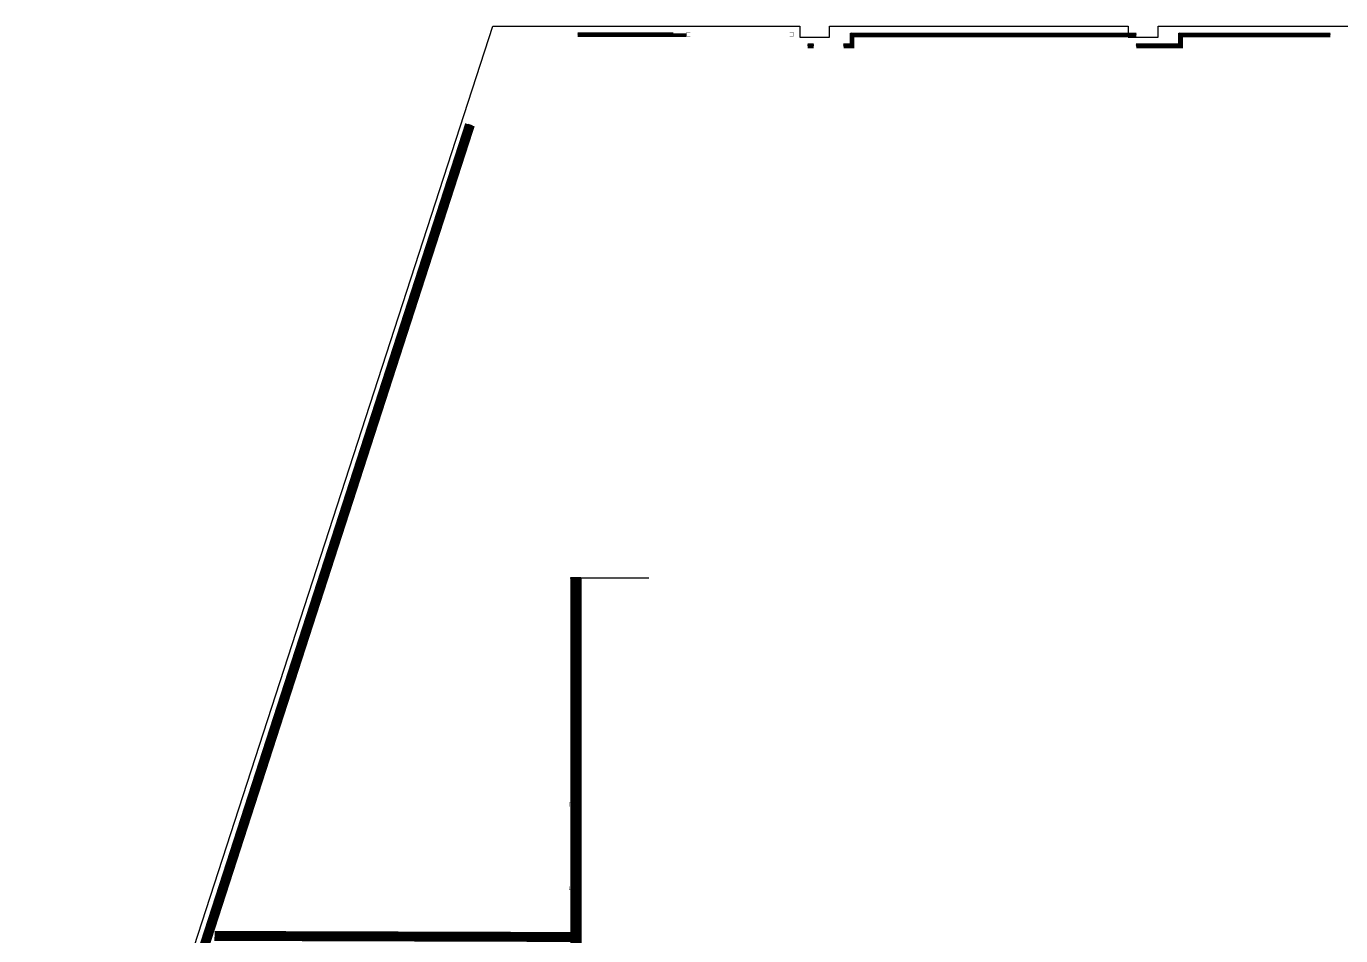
# Model space of a CAD drawing. Extents: x -1313754 to 847533, y 489853 to 941203.
# Drawn here: x -1254554 to -1188530, y 786831 to 832520 of the extents above; entities that cross this region are included whole.
import ezdxf

# ---------------------------------------------------------------- set-up
doc = ezdxf.new("R2010")
doc.units = 0
doc.header["$LTSCALE"] = 1000
doc.header["$MEASUREMENT"] = 0
doc.layers.get('Defpoints').update_dxf_attribs({"color": 210})
for name, color, linetype in [('99平面图例外参$0$A-HATCH-2', 251, 'Continuous'), ('A-HATCH-2', 251, 'Continuous'), ('A-HRAIL', 173, 'Continuous'), ('A-LIN-V', 9, 'Continuous'), ('A-SFCE', 30, 'Continuous'), ('A-彩色打印层', 12, 'Continuous'), ('AS-WALL', 40, 'Continuous'), ('DIM_SYMB', 3, 'Continuous'), ('PUB_HATCH', 8, 'Continuous')]:
    doc.layers.add(name, color=color, linetype=linetype)
pattern_1 = [(45, (60, 0), (-60.000061, 60.000061), []), (135, (60, 0), (-60.000061, -60.000061), [])]

# ---------------------------------------------------------------- blocks, each defined once
blk = doc.blocks.new('234234werwer')
at = {"layer": 'Defpoints'}
blk.add_lwpolyline([(502000, -62537), (525438, 9700), (525438, 9700), (540850, 9700), (540850, 9150), (542350, 9150), (542350, 9700), (557350, 9700), (557350, 9150), (558850, 9150), (558850, 9700), (573850, 9700)], dxfattribs=at)
blk = doc.blocks.new('3333')
at = {"layer": 'A-SFCE', "const_width": 20}
blk.add_lwpolyline([(-227064, 766320), (-227064, 766510), (-227244, 766510), (-227244, 766320)], dxfattribs=at)
blk = doc.blocks.new('99平面图例外参$0$$LinePat$圆环')
for points in [[(0, 150), (300, 150)], [(0, 0), (300, 0)], [(0, -150), (300, -150)]]:
    blk.add_lwpolyline(points)
at = {"color": 0}
blk.add_circle((150, 0), 150, dxfattribs=at)
blk = doc.blocks.new('99平面图例外参$0$$LinePat$填挖边坡')
at = {"color": 0}
for p, q in [((0, 0), (0, -1500)), ((300, 0), (300, -600))]:
    blk.add_line(p, q, dxfattribs=at)
at = {"layer": 'Defpoints', "color": 0}
blk.add_point((600, 0), dxfattribs=at)
blk = doc.blocks.new('34242343243')
at = {"layer": 'A-LIN-V'}
for p, q in [((-234063, 822305), (-232370, 827520)), ((-233872, 822243), (-232160, 827520)), ((-234063, 822305), (-233872, 822243)), ((-239156, 806607), (-234680, 820402)), ((-238966, 806545), (-234490, 820340)), ((-234680, 820402), (-234490, 820340)), ((-245527, 786970), (-239761, 804742)), ((-245317, 786970), (-239571, 804680))]:
    blk.add_line(p, q, dxfattribs=at)
at = {"layer": '99平面图例外参$0$A-HATCH-2', "color": 203, "yscale": 0.1333333333333333, "zscale": 0.1333333333333333}
for p, xscale, rotation in [((-232235, 827291), 0.1340092853501162, 252.0237134181385), ((-232210, 827367), 0.1340092853501162, 252.0237134181385), ((-232185, 827444), 0.1340092853501162, 252.0237134181385), ((-232160, 827520), 0.1340092853501162, 252.0237134181385), ((-232458, 826602), 0.1340092853501162, 252.0237134181385), ((-232433, 826679), 0.1340092853501162, 252.0237134181385), ((-232408, 826755), 0.1340092853501162, 252.0237134181385), ((-232384, 826832), 0.1340092853501162, 252.0237134181385), ((-232359, 826908), 0.1340092853501162, 252.0237134181385), ((-232334, 826985), 0.1340092853501162, 252.0237134181385), ((-232309, 827061), 0.1340092853501162, 252.0237134181385), ((-232284, 827138), 0.1340092853501162, 252.0237134181385), ((-232259, 827214), 0.1340092853501162, 252.0237134181385), ((-232681, 825914), 0.1340092853501162, 252.0237134181385), ((-232656, 825990), 0.1340092853501162, 252.0237134181385), ((-232632, 826067), 0.1340092853501162, 252.0237134181385), ((-232607, 826143), 0.1340092853501162, 252.0237134181385), ((-232582, 826220), 0.1340092853501162, 252.0237134181385), ((-232557, 826296), 0.1340092853501162, 252.0237134181385), ((-232532, 826373), 0.1340092853501162, 252.0237134181385), ((-232508, 826449), 0.1340092853501162, 252.0237134181385), ((-232483, 826526), 0.1340092853501162, 252.0237134181385), ((-232880, 825302), 0.1340092853501162, 252.0237134181385), ((-232855, 825379), 0.1340092853501162, 252.0237134181385), ((-232830, 825455), 0.1340092853501162, 252.0237134181385), ((-232805, 825532), 0.1340092853501162, 252.0237134181385), ((-232781, 825608), 0.1340092853501162, 252.0237134181385), ((-232756, 825684), 0.1340092853501162, 252.0237134181385), ((-232731, 825761), 0.1340092853501162, 252.0237134181385), ((-232706, 825837), 0.1340092853501162, 252.0237134181385), ((-233103, 824614), 0.1340092853501162, 252.0237134181385), ((-233078, 824690), 0.1340092853501162, 252.0237134181385), ((-233054, 824767), 0.1340092853501162, 252.0237134181385), ((-233029, 824843), 0.1340092853501162, 252.0237134181385), ((-233004, 824920), 0.1340092853501162, 252.0237134181385), ((-232979, 824996), 0.1340092853501162, 252.0237134181385), ((-232954, 825073), 0.1340092853501162, 252.0237134181385), ((-232929, 825149), 0.1340092853501162, 252.0237134181385), ((-232905, 825226), 0.1340092853501162, 252.0237134181385), ((-233326, 823925), 0.1340092853501162, 252.0237134181385), ((-233302, 824002), 0.1340092853501162, 252.0237134181385), ((-233277, 824078), 0.1340092853501162, 252.0237134181385), ((-233252, 824155), 0.1340092853501162, 252.0237134181385), ((-233227, 824231), 0.1340092853501162, 252.0237134181385), ((-233202, 824308), 0.1340092853501162, 252.0237134181385), ((-233178, 824384), 0.1340092853501162, 252.0237134181385), ((-233153, 824461), 0.1340092853501162, 252.0237134181385), ((-233128, 824537), 0.1340092853501162, 252.0237134181385), ((-233525, 823314), 0.1340092853501162, 252.0237134181385), ((-233500, 823390), 0.1340092853501162, 252.0237134181385), ((-233475, 823467), 0.1340092853501162, 252.0237134181385), ((-233451, 823543), 0.1340092853501162, 252.0237134181385), ((-233426, 823619), 0.1340092853501162, 252.0237134181385), ((-233401, 823696), 0.1340092853501162, 252.0237134181385), ((-233376, 823772), 0.1340092853501162, 252.0237134181385), ((-233351, 823849), 0.1340092853501162, 252.0237134181385), ((-233748, 822625), 0.1340092853501162, 252.0237134181385), ((-233724, 822702), 0.1340092853501162, 252.0237134181385), ((-233699, 822778), 0.1340092853501162, 252.0237134181385), ((-233674, 822855), 0.1340092853501162, 252.0237134181385), ((-233649, 822931), 0.1340092853501162, 252.0237134181385), ((-233624, 823008), 0.1340092853501162, 252.0237134181385), ((-233599, 823084), 0.1340092853501162, 252.0237134181385), ((-233575, 823161), 0.1340092853501162, 252.0237134181385), ((-233550, 823237), 0.1340092853501162, 252.0237134181385), ((-233848, 822319), 0.1340092853501162, 252.0237134181385), ((-233823, 822396), 0.1340092853501162, 252.0237134181385), ((-233798, 822472), 0.1340092853501162, 252.0237134181385), ((-233773, 822549), 0.1340092853501162, 252.0237134181385), ((-234589, 820036), 0.133545278136847, 252.0237134181383), ((-234564, 820112), 0.133545278136847, 252.0237134181383), ((-234539, 820188), 0.133545278136847, 252.0237134181383), ((-234514, 820264), 0.133545278136847, 252.0237134181383), ((-234490, 820340), 0.133545278136847, 252.0237134181383), ((-234811, 819350), 0.133545278136847, 252.0237134181383), ((-234786, 819426), 0.133545278136847, 252.0237134181383), ((-234762, 819502), 0.133545278136847, 252.0237134181383), ((-234737, 819578), 0.133545278136847, 252.0237134181383), ((-234712, 819655), 0.133545278136847, 252.0237134181383), ((-234687, 819731), 0.133545278136847, 252.0237134181383), ((-234663, 819807), 0.133545278136847, 252.0237134181383), ((-234638, 819883), 0.133545278136847, 252.0237134181383), ((-234613, 819959), 0.133545278136847, 252.0237134181383), ((-235034, 818664), 0.133545278136847, 252.0237134181383), ((-235009, 818740), 0.133545278136847, 252.0237134181383), ((-234984, 818816), 0.133545278136847, 252.0237134181383), ((-234960, 818892), 0.133545278136847, 252.0237134181383), ((-234935, 818969), 0.133545278136847, 252.0237134181383), ((-234910, 819045), 0.133545278136847, 252.0237134181383), ((-234885, 819121), 0.133545278136847, 252.0237134181383), ((-234861, 819197), 0.133545278136847, 252.0237134181383), ((-234836, 819273), 0.133545278136847, 252.0237134181383), ((-235232, 818054), 0.133545278136847, 252.0237134181383), ((-235207, 818130), 0.133545278136847, 252.0237134181383), ((-235182, 818206), 0.133545278136847, 252.0237134181383), ((-235157, 818283), 0.133545278136847, 252.0237134181383), ((-235133, 818359), 0.133545278136847, 252.0237134181383), ((-235108, 818435), 0.133545278136847, 252.0237134181383), ((-235083, 818511), 0.133545278136847, 252.0237134181383), ((-235058, 818588), 0.133545278136847, 252.0237134181383), ((-235454, 817368), 0.133545278136847, 252.0237134181383), ((-235429, 817444), 0.133545278136847, 252.0237134181383), ((-235405, 817520), 0.133545278136847, 252.0237134181383), ((-235380, 817597), 0.133545278136847, 252.0237134181383), ((-235355, 817673), 0.133545278136847, 252.0237134181383), ((-235330, 817749), 0.133545278136847, 252.0237134181383), ((-235306, 817825), 0.133545278136847, 252.0237134181383), ((-235281, 817902), 0.133545278136847, 252.0237134181383), ((-235256, 817978), 0.133545278136847, 252.0237134181383), ((-235677, 816682), 0.133545278136847, 252.0237134181383), ((-235652, 816758), 0.133545278136847, 252.0237134181383), ((-235627, 816835), 0.133545278136847, 252.0237134181383), ((-235602, 816911), 0.133545278136847, 252.0237134181383), ((-235578, 816987), 0.133545278136847, 252.0237134181383), ((-235553, 817063), 0.133545278136847, 252.0237134181383), ((-235528, 817139), 0.133545278136847, 252.0237134181383), ((-235504, 817216), 0.133545278136847, 252.0237134181383), ((-235479, 817292), 0.133545278136847, 252.0237134181383), ((-235874, 816072), 0.133545278136847, 252.0237134181383), ((-235850, 816149), 0.133545278136847, 252.0237134181383), ((-235825, 816225), 0.133545278136847, 252.0237134181383), ((-235800, 816301), 0.133545278136847, 252.0237134181383), ((-235776, 816377), 0.133545278136847, 252.0237134181383), ((-235751, 816453), 0.133545278136847, 252.0237134181383), ((-235726, 816530), 0.133545278136847, 252.0237134181383), ((-235701, 816606), 0.133545278136847, 252.0237134181383), ((-236097, 815386), 0.133545278136847, 252.0237134181383), ((-236072, 815463), 0.133545278136847, 252.0237134181383), ((-236048, 815539), 0.133545278136847, 252.0237134181383), ((-236023, 815615), 0.133545278136847, 252.0237134181383), ((-235998, 815691), 0.133545278136847, 252.0237134181383), ((-235973, 815768), 0.133545278136847, 252.0237134181383), ((-235949, 815844), 0.133545278136847, 252.0237134181383), ((-235924, 815920), 0.133545278136847, 252.0237134181383), ((-235899, 815996), 0.133545278136847, 252.0237134181383), ((-236320, 814701), 0.133545278136847, 252.0237134181383), ((-236295, 814777), 0.133545278136847, 252.0237134181383), ((-236270, 814853), 0.133545278136847, 252.0237134181383), ((-236245, 814929), 0.133545278136847, 252.0237134181383), ((-236221, 815005), 0.133545278136847, 252.0237134181383), ((-236196, 815082), 0.133545278136847, 252.0237134181383), ((-236171, 815158), 0.133545278136847, 252.0237134181383), ((-236147, 815234), 0.133545278136847, 252.0237134181383), ((-236122, 815310), 0.133545278136847, 252.0237134181383), ((-236517, 814091), 0.133545278136847, 252.0237134181383), ((-236493, 814167), 0.133545278136847, 252.0237134181383), ((-236468, 814243), 0.133545278136847, 252.0237134181383), ((-236443, 814319), 0.133545278136847, 252.0237134181383), ((-236419, 814396), 0.133545278136847, 252.0237134181383), ((-236394, 814472), 0.133545278136847, 252.0237134181383), ((-236369, 814548), 0.133545278136847, 252.0237134181383), ((-236344, 814624), 0.133545278136847, 252.0237134181383), ((-236740, 813405), 0.133545278136847, 252.0237134181383), ((-236715, 813481), 0.133545278136847, 252.0237134181383), ((-236691, 813557), 0.133545278136847, 252.0237134181383), ((-236666, 813633), 0.133545278136847, 252.0237134181383), ((-236641, 813710), 0.133545278136847, 252.0237134181383), ((-236616, 813786), 0.133545278136847, 252.0237134181383), ((-236592, 813862), 0.133545278136847, 252.0237134181383), ((-236567, 813938), 0.133545278136847, 252.0237134181383), ((-236542, 814015), 0.133545278136847, 252.0237134181383), ((-236963, 812719), 0.133545278136847, 252.0237134181383), ((-236938, 812795), 0.133545278136847, 252.0237134181383), ((-236913, 812871), 0.133545278136847, 252.0237134181383), ((-236888, 812948), 0.133545278136847, 252.0237134181383), ((-236864, 813024), 0.133545278136847, 252.0237134181383), ((-236839, 813100), 0.133545278136847, 252.0237134181383), ((-236814, 813176), 0.133545278136847, 252.0237134181383), ((-236789, 813252), 0.133545278136847, 252.0237134181383), ((-236765, 813329), 0.133545278136847, 252.0237134181383), ((-237160, 812109), 0.133545278136847, 252.0237134181383), ((-237136, 812185), 0.133545278136847, 252.0237134181383), ((-237111, 812262), 0.133545278136847, 252.0237134181383), ((-237086, 812338), 0.133545278136847, 252.0237134181383), ((-237061, 812414), 0.133545278136847, 252.0237134181383), ((-237037, 812490), 0.133545278136847, 252.0237134181383), ((-237012, 812566), 0.133545278136847, 252.0237134181383), ((-236987, 812643), 0.133545278136847, 252.0237134181383), ((-237383, 811423), 0.133545278136847, 252.0237134181383), ((-237358, 811499), 0.133545278136847, 252.0237134181383), ((-237334, 811576), 0.133545278136847, 252.0237134181383), ((-237309, 811652), 0.133545278136847, 252.0237134181383), ((-237284, 811728), 0.133545278136847, 252.0237134181383), ((-237259, 811804), 0.133545278136847, 252.0237134181383), ((-237235, 811881), 0.133545278136847, 252.0237134181383), ((-237210, 811957), 0.133545278136847, 252.0237134181383), ((-237185, 812033), 0.133545278136847, 252.0237134181383), ((-237606, 810737), 0.133545278136847, 252.0237134181383), ((-237581, 810814), 0.133545278136847, 252.0237134181383), ((-237556, 810890), 0.133545278136847, 252.0237134181383), ((-237531, 810966), 0.133545278136847, 252.0237134181383), ((-237507, 811042), 0.133545278136847, 252.0237134181383), ((-237482, 811118), 0.133545278136847, 252.0237134181383), ((-237457, 811195), 0.133545278136847, 252.0237134181383), ((-237432, 811271), 0.133545278136847, 252.0237134181383), ((-237408, 811347), 0.133545278136847, 252.0237134181383), ((-237803, 810128), 0.133545278136847, 252.0237134181383), ((-237779, 810204), 0.133545278136847, 252.0237134181383), ((-237754, 810280), 0.133545278136847, 252.0237134181383), ((-237729, 810356), 0.133545278136847, 252.0237134181383), ((-237704, 810432), 0.133545278136847, 252.0237134181383), ((-237680, 810509), 0.133545278136847, 252.0237134181383), ((-237655, 810585), 0.133545278136847, 252.0237134181383), ((-237630, 810661), 0.133545278136847, 252.0237134181383), ((-238026, 809442), 0.133545278136847, 252.0237134181383), ((-238001, 809518), 0.133545278136847, 252.0237134181383), ((-237976, 809594), 0.133545278136847, 252.0237134181383), ((-237952, 809670), 0.133545278136847, 252.0237134181383), ((-237927, 809746), 0.133545278136847, 252.0237134181383), ((-237902, 809823), 0.133545278136847, 252.0237134181383), ((-237878, 809899), 0.133545278136847, 252.0237134181383), ((-237853, 809975), 0.133545278136847, 252.0237134181383), ((-237828, 810051), 0.133545278136847, 252.0237134181383), ((-238248, 808756), 0.133545278136847, 252.0237134181383), ((-238224, 808832), 0.133545278136847, 252.0237134181383), ((-238199, 808908), 0.133545278136847, 252.0237134181383), ((-238174, 808984), 0.133545278136847, 252.0237134181383), ((-238150, 809061), 0.133545278136847, 252.0237134181383), ((-238125, 809137), 0.133545278136847, 252.0237134181383), ((-238100, 809213), 0.133545278136847, 252.0237134181383), ((-238075, 809289), 0.133545278136847, 252.0237134181383), ((-238051, 809365), 0.133545278136847, 252.0237134181383), ((-238446, 808146), 0.133545278136847, 252.0237134181383), ((-238422, 808222), 0.133545278136847, 252.0237134181383), ((-238397, 808298), 0.133545278136847, 252.0237134181383), ((-238372, 808375), 0.133545278136847, 252.0237134181383), ((-238347, 808451), 0.133545278136847, 252.0237134181383), ((-238323, 808527), 0.133545278136847, 252.0237134181383), ((-238298, 808603), 0.133545278136847, 252.0237134181383), ((-238273, 808679), 0.133545278136847, 252.0237134181383), ((-238669, 807460), 0.133545278136847, 252.0237134181383), ((-238644, 807536), 0.133545278136847, 252.0237134181383), ((-238619, 807612), 0.133545278136847, 252.0237134181383), ((-238595, 807689), 0.133545278136847, 252.0237134181383), ((-238570, 807765), 0.133545278136847, 252.0237134181383), ((-238545, 807841), 0.133545278136847, 252.0237134181383), ((-238521, 807917), 0.133545278136847, 252.0237134181383), ((-238496, 807994), 0.133545278136847, 252.0237134181383), ((-238471, 808070), 0.133545278136847, 252.0237134181383), ((-238891, 806774), 0.133545278136847, 252.0237134181383), ((-238867, 806850), 0.133545278136847, 252.0237134181383), ((-238842, 806927), 0.133545278136847, 252.0237134181383), ((-238817, 807003), 0.133545278136847, 252.0237134181383), ((-238793, 807079), 0.133545278136847, 252.0237134181383), ((-238768, 807155), 0.133545278136847, 252.0237134181383), ((-238743, 807231), 0.133545278136847, 252.0237134181383), ((-238718, 807308), 0.133545278136847, 252.0237134181383), ((-238694, 807384), 0.133545278136847, 252.0237134181383), ((-238941, 806622), 0.133545278136847, 252.0237134181383), ((-238916, 806698), 0.133545278136847, 252.0237134181383), ((-239744, 804146), 0.1337555067000686, 252.0237134181383), ((-239720, 804222), 0.1337555067000686, 252.0237134181383), ((-239695, 804298), 0.1337555067000686, 252.0237134181383), ((-239670, 804375), 0.1337555067000686, 252.0237134181383), ((-239645, 804451), 0.1337555067000686, 252.0237134181383), ((-239620, 804527), 0.1337555067000686, 252.0237134181383), ((-239596, 804604), 0.1337555067000686, 252.0237134181383), ((-239571, 804680), 0.1337555067000686, 252.0237134181383), ((-239967, 803459), 0.1337555067000686, 252.0237134181383), ((-239942, 803535), 0.1337555067000686, 252.0237134181383), ((-239918, 803611), 0.1337555067000686, 252.0237134181383), ((-239893, 803688), 0.1337555067000686, 252.0237134181383), ((-239868, 803764), 0.1337555067000686, 252.0237134181383), ((-239843, 803840), 0.1337555067000686, 252.0237134181383), ((-239819, 803917), 0.1337555067000686, 252.0237134181383), ((-239794, 803993), 0.1337555067000686, 252.0237134181383), ((-239769, 804069), 0.1337555067000686, 252.0237134181383), ((-240165, 802848), 0.1337555067000686, 252.0237134181383), ((-240141, 802924), 0.1337555067000686, 252.0237134181383), ((-240116, 803000), 0.1337555067000686, 252.0237134181383), ((-240091, 803077), 0.1337555067000686, 252.0237134181383), ((-240066, 803153), 0.1337555067000686, 252.0237134181383), ((-240042, 803230), 0.1337555067000686, 252.0237134181383), ((-240017, 803306), 0.1337555067000686, 252.0237134181383), ((-239992, 803382), 0.1337555067000686, 252.0237134181383), ((-240388, 802161), 0.1337555067000686, 252.0237134181383), ((-240364, 802237), 0.1337555067000686, 252.0237134181383), ((-240339, 802313), 0.1337555067000686, 252.0237134181383), ((-240314, 802390), 0.1337555067000686, 252.0237134181383), ((-240289, 802466), 0.1337555067000686, 252.0237134181383), ((-240264, 802542), 0.1337555067000686, 252.0237134181383), ((-240240, 802619), 0.1337555067000686, 252.0237134181383), ((-240215, 802695), 0.1337555067000686, 252.0237134181383), ((-240190, 802771), 0.1337555067000686, 252.0237134181383), ((-240586, 801550), 0.1337555067000686, 252.0237134181383), ((-240562, 801626), 0.1337555067000686, 252.0237134181383), ((-240537, 801703), 0.1337555067000686, 252.0237134181383), ((-240512, 801779), 0.1337555067000686, 252.0237134181383), ((-240487, 801855), 0.1337555067000686, 252.0237134181383), ((-240463, 801932), 0.1337555067000686, 252.0237134181383), ((-240438, 802008), 0.1337555067000686, 252.0237134181383), ((-240413, 802084), 0.1337555067000686, 252.0237134181383), ((-240809, 800863), 0.1337555067000686, 252.0237134181383), ((-240785, 800939), 0.1337555067000686, 252.0237134181383), ((-240760, 801016), 0.1337555067000686, 252.0237134181383), ((-240735, 801092), 0.1337555067000686, 252.0237134181383), ((-240710, 801168), 0.1337555067000686, 252.0237134181383), ((-240685, 801245), 0.1337555067000686, 252.0237134181383), ((-240661, 801321), 0.1337555067000686, 252.0237134181383), ((-240636, 801397), 0.1337555067000686, 252.0237134181383), ((-240611, 801474), 0.1337555067000686, 252.0237134181383), ((-241032, 800176), 0.1337555067000686, 252.0237134181383), ((-241007, 800252), 0.1337555067000686, 252.0237134181383), ((-240983, 800329), 0.1337555067000686, 252.0237134181383), ((-240958, 800405), 0.1337555067000686, 252.0237134181383), ((-240933, 800481), 0.1337555067000686, 252.0237134181383), ((-240908, 800558), 0.1337555067000686, 252.0237134181383), ((-240884, 800634), 0.1337555067000686, 252.0237134181383), ((-240859, 800710), 0.1337555067000686, 252.0237134181383), ((-240834, 800787), 0.1337555067000686, 252.0237134181383), ((-241230, 799565), 0.1337555067000686, 252.0237134181383), ((-241206, 799642), 0.1337555067000686, 252.0237134181383), ((-241181, 799718), 0.1337555067000686, 252.0237134181383), ((-241156, 799794), 0.1337555067000686, 252.0237134181383), ((-241131, 799871), 0.1337555067000686, 252.0237134181383), ((-241107, 799947), 0.1337555067000686, 252.0237134181383), ((-241082, 800023), 0.1337555067000686, 252.0237134181383), ((-241057, 800100), 0.1337555067000686, 252.0237134181383), ((-241453, 798878), 0.1337555067000686, 252.0237134181383), ((-241429, 798955), 0.1337555067000686, 252.0237134181383), ((-241404, 799031), 0.1337555067000686, 252.0237134181383), ((-241379, 799107), 0.1337555067000686, 252.0237134181383), ((-241354, 799184), 0.1337555067000686, 252.0237134181383), ((-241329, 799260), 0.1337555067000686, 252.0237134181383), ((-241305, 799336), 0.1337555067000686, 252.0237134181383), ((-241280, 799413), 0.1337555067000686, 252.0237134181383), ((-241255, 799489), 0.1337555067000686, 252.0237134181383), ((-241676, 798191), 0.1337555067000686, 252.0237134181383), ((-241651, 798268), 0.1337555067000686, 252.0237134181383), ((-241627, 798344), 0.1337555067000686, 252.0237134181383), ((-241602, 798420), 0.1337555067000686, 252.0237134181383), ((-241577, 798497), 0.1337555067000686, 252.0237134181383), ((-241552, 798573), 0.1337555067000686, 252.0237134181383), ((-241528, 798649), 0.1337555067000686, 252.0237134181383), ((-241503, 798726), 0.1337555067000686, 252.0237134181383), ((-241478, 798802), 0.1337555067000686, 252.0237134181383), ((-241874, 797581), 0.1337555067000686, 252.0237134181383), ((-241850, 797657), 0.1337555067000686, 252.0237134181383), ((-241825, 797733), 0.1337555067000686, 252.0237134181383), ((-241800, 797810), 0.1337555067000686, 252.0237134181383), ((-241775, 797886), 0.1337555067000686, 252.0237134181383), ((-241751, 797962), 0.1337555067000686, 252.0237134181383), ((-241726, 798039), 0.1337555067000686, 252.0237134181383), ((-241701, 798115), 0.1337555067000686, 252.0237134181383), ((-242097, 796894), 0.1337555067000686, 252.0237134181383), ((-242073, 796970), 0.1337555067000686, 252.0237134181383), ((-242048, 797046), 0.1337555067000686, 252.0237134181383), ((-242023, 797123), 0.1337555067000686, 252.0237134181383), ((-241998, 797199), 0.1337555067000686, 252.0237134181383), ((-241973, 797275), 0.1337555067000686, 252.0237134181383), ((-241949, 797352), 0.1337555067000686, 252.0237134181383), ((-241924, 797428), 0.1337555067000686, 252.0237134181383), ((-241899, 797504), 0.1337555067000686, 252.0237134181383), ((-242320, 796207), 0.1337555067000686, 252.0237134181383), ((-242295, 796283), 0.1337555067000686, 252.0237134181383), ((-242271, 796359), 0.1337555067000686, 252.0237134181383), ((-242246, 796436), 0.1337555067000686, 252.0237134181383), ((-242221, 796512), 0.1337555067000686, 252.0237134181383), ((-242196, 796588), 0.1337555067000686, 252.0237134181383), ((-242172, 796665), 0.1337555067000686, 252.0237134181383), ((-242147, 796741), 0.1337555067000686, 252.0237134181383), ((-242122, 796817), 0.1337555067000686, 252.0237134181383), ((-242518, 795596), 0.1337555067000686, 252.0237134181383), ((-242494, 795672), 0.1337555067000686, 252.0237134181383), ((-242469, 795749), 0.1337555067000686, 252.0237134181383), ((-242444, 795825), 0.1337555067000686, 252.0237134181383), ((-242419, 795901), 0.1337555067000686, 252.0237134181383), ((-242394, 795978), 0.1337555067000686, 252.0237134181383), ((-242370, 796054), 0.1337555067000686, 252.0237134181383), ((-242345, 796130), 0.1337555067000686, 252.0237134181383), ((-242741, 794909), 0.1337555067000686, 252.0237134181383), ((-242716, 794985), 0.1337555067000686, 252.0237134181383), ((-242692, 795062), 0.1337555067000686, 252.0237134181383), ((-242667, 795138), 0.1337555067000686, 252.0237134181383), ((-242642, 795214), 0.1337555067000686, 252.0237134181383), ((-242617, 795291), 0.1337555067000686, 252.0237134181383), ((-242593, 795367), 0.1337555067000686, 252.0237134181383), ((-242568, 795443), 0.1337555067000686, 252.0237134181383), ((-242543, 795520), 0.1337555067000686, 252.0237134181383), ((-242964, 794222), 0.1337555067000686, 252.0237134181383), ((-242939, 794298), 0.1337555067000686, 252.0237134181383), ((-242915, 794375), 0.1337555067000686, 252.0237134181383), ((-242890, 794451), 0.1337555067000686, 252.0237134181383), ((-242865, 794527), 0.1337555067000686, 252.0237134181383), ((-242840, 794604), 0.1337555067000686, 252.0237134181383), ((-242816, 794680), 0.1337555067000686, 252.0237134181383), ((-242791, 794756), 0.1337555067000686, 252.0237134181383), ((-242766, 794833), 0.1337555067000686, 252.0237134181383), ((-243162, 793611), 0.1337555067000686, 252.0237134181383), ((-243138, 793688), 0.1337555067000686, 252.0237134181383), ((-243113, 793764), 0.1337555067000686, 252.0237134181383), ((-243088, 793840), 0.1337555067000686, 252.0237134181383), ((-243063, 793917), 0.1337555067000686, 252.0237134181383), ((-243038, 793993), 0.1337555067000686, 252.0237134181383), ((-243014, 794069), 0.1337555067000686, 252.0237134181383), ((-242989, 794146), 0.1337555067000686, 252.0237134181383), ((-243385, 792924), 0.1337555067000686, 252.0237134181383), ((-243360, 793001), 0.1337555067000686, 252.0237134181383), ((-243336, 793077), 0.1337555067000686, 252.0237134181383), ((-243311, 793153), 0.1337555067000686, 252.0237134181383), ((-243286, 793230), 0.1337555067000686, 252.0237134181383), ((-243261, 793306), 0.1337555067000686, 252.0237134181383), ((-243237, 793382), 0.1337555067000686, 252.0237134181383), ((-243212, 793459), 0.1337555067000686, 252.0237134181383), ((-243187, 793535), 0.1337555067000686, 252.0237134181383), ((-243608, 792237), 0.1337555067000686, 252.0237134181383), ((-243583, 792313), 0.1337555067000686, 252.0237134181383), ((-243559, 792390), 0.1337555067000686, 252.0237134181383), ((-243534, 792466), 0.1337555067000686, 252.0237134181383), ((-243509, 792543), 0.1337555067000686, 252.0237134181383), ((-243484, 792619), 0.1337555067000686, 252.0237134181383), ((-243460, 792695), 0.1337555067000686, 252.0237134181383), ((-243435, 792772), 0.1337555067000686, 252.0237134181383), ((-243410, 792848), 0.1337555067000686, 252.0237134181383), ((-243806, 791626), 0.1337555067000686, 252.0237134181383), ((-243782, 791703), 0.1337555067000686, 252.0237134181383), ((-243757, 791779), 0.1337555067000686, 252.0237134181383), ((-243732, 791855), 0.1337555067000686, 252.0237134181383), ((-243707, 791932), 0.1337555067000686, 252.0237134181383), ((-243682, 792008), 0.1337555067000686, 252.0237134181383), ((-243658, 792084), 0.1337555067000686, 252.0237134181383), ((-243633, 792161), 0.1337555067000686, 252.0237134181383), ((-244029, 790939), 0.1337555067000686, 252.0237134181383), ((-244004, 791016), 0.1337555067000686, 252.0237134181383), ((-243980, 791092), 0.1337555067000686, 252.0237134181383), ((-243955, 791168), 0.1337555067000686, 252.0237134181383), ((-243930, 791245), 0.1337555067000686, 252.0237134181383), ((-243905, 791321), 0.1337555067000686, 252.0237134181383), ((-243881, 791397), 0.1337555067000686, 252.0237134181383), ((-243856, 791474), 0.1337555067000686, 252.0237134181383), ((-243831, 791550), 0.1337555067000686, 252.0237134181383), ((-244227, 790329), 0.1337555067000686, 252.0237134181383), ((-244203, 790405), 0.1337555067000686, 252.0237134181383), ((-244178, 790481), 0.1337555067000686, 252.0237134181383), ((-244153, 790558), 0.1337555067000686, 252.0237134181383), ((-244128, 790634), 0.1337555067000686, 252.0237134181383), ((-244103, 790710), 0.1337555067000686, 252.0237134181383), ((-244079, 790787), 0.1337555067000686, 252.0237134181383), ((-244054, 790863), 0.1337555067000686, 252.0237134181383), ((-244450, 789642), 0.1337555067000686, 252.0237134181383), ((-244425, 789718), 0.1337555067000686, 252.0237134181383), ((-244401, 789794), 0.1337555067000686, 252.0237134181383), ((-244376, 789871), 0.1337555067000686, 252.0237134181383), ((-244351, 789947), 0.1337555067000686, 252.0237134181383), ((-244326, 790023), 0.1337555067000686, 252.0237134181383), ((-244302, 790100), 0.1337555067000686, 252.0237134181383), ((-244277, 790176), 0.1337555067000686, 252.0237134181383), ((-244252, 790252), 0.1337555067000686, 252.0237134181383), ((-244673, 788955), 0.1337555067000686, 252.0237134181383), ((-244648, 789031), 0.1337555067000686, 252.0237134181383), ((-244624, 789107), 0.1337555067000686, 252.0237134181383), ((-244599, 789184), 0.1337555067000686, 252.0237134181383), ((-244574, 789260), 0.1337555067000686, 252.0237134181383), ((-244549, 789336), 0.1337555067000686, 252.0237134181383), ((-244525, 789413), 0.1337555067000686, 252.0237134181383), ((-244500, 789489), 0.1337555067000686, 252.0237134181383), ((-244475, 789565), 0.1337555067000686, 252.0237134181383), ((-244871, 788344), 0.1337555067000686, 252.0237134181383), ((-244847, 788420), 0.1337555067000686, 252.0237134181383), ((-244822, 788497), 0.1337555067000686, 252.0237134181383), ((-244797, 788573), 0.1337555067000686, 252.0237134181383), ((-244772, 788649), 0.1337555067000686, 252.0237134181383), ((-244747, 788726), 0.1337555067000686, 252.0237134181383), ((-244723, 788802), 0.1337555067000686, 252.0237134181383), ((-244698, 788878), 0.1337555067000686, 252.0237134181383), ((-245094, 787657), 0.1337555067000686, 252.0237134181383), ((-245069, 787733), 0.1337555067000686, 252.0237134181383), ((-245045, 787810), 0.1337555067000686, 252.0237134181383), ((-245020, 787886), 0.1337555067000686, 252.0237134181383), ((-244995, 787962), 0.1337555067000686, 252.0237134181383), ((-244970, 788039), 0.1337555067000686, 252.0237134181383), ((-244946, 788115), 0.1337555067000686, 252.0237134181383), ((-244921, 788191), 0.1337555067000686, 252.0237134181383), ((-244896, 788268), 0.1337555067000686, 252.0237134181383), ((-245292, 787046), 0.1337555067000686, 252.0237134181383), ((-245268, 787123), 0.1337555067000686, 252.0237134181383), ((-245243, 787199), 0.1337555067000686, 252.0237134181383), ((-245218, 787275), 0.1337555067000686, 252.0237134181383), ((-245193, 787352), 0.1337555067000686, 252.0237134181383), ((-245169, 787428), 0.1337555067000686, 252.0237134181383), ((-245144, 787504), 0.1337555067000686, 252.0237134181383), ((-245119, 787581), 0.1337555067000686, 252.0237134181383)]:
    blk.add_blockref('99平面图例外参$0$$LinePat$填挖边坡', p, dxfattribs=dict(at, xscale=xscale, rotation=rotation))
at = {"layer": 'A-HRAIL', "yscale": 0.3333333333333333, "zscale": 0.3333333333333333}
for p, xscale, rotation in [((-226754, 832124), -0.3333333334560343, 5.280501065367523e-11), ((-226654, 832124), -0.3333333334560343, 5.280501065367523e-11), ((-226554, 832124), -0.3333333334560343, 5.280501065367523e-11), ((-226454, 832124), -0.3333333334560343, 5.280501065367523e-11), ((-226354, 832124), -0.3333333334560343, 5.280501065367523e-11), ((-226254, 832124), -0.3333333334560343, 5.280501065367523e-11), ((-226154, 832124), -0.3333333334560343, 5.280501065367523e-11), ((-226054, 832124), -0.3333333334560343, 5.280501065367523e-11), ((-225954, 832124), -0.3333333334560343, 5.280501065367523e-11), ((-225854, 832124), -0.3333333334560343, 5.280501065367523e-11), ((-225754, 832124), -0.3333333334560343, 5.280501065367523e-11), ((-225654, 832124), -0.3333333334560343, 5.280501065367523e-11), ((-225554, 832124), -0.3333333334560343, 5.280501065367523e-11), ((-225454, 832124), -0.3333333334560343, 5.280501065367523e-11), ((-225354, 832124), -0.3333333334560343, 5.280501065367523e-11), ((-225254, 832124), -0.3333333334560343, 5.280501065367523e-11), ((-225154, 832124), -0.3333333334560343, 5.280501065367523e-11), ((-225054, 832124), -0.3333333334560343, 5.280501065367523e-11), ((-224954, 832124), -0.3333333334560343, 5.280501065367523e-11), ((-224854, 832124), -0.3333333334560343, 5.280501065367523e-11), ((-224754, 832124), -0.3333333334560343, 5.280501065367523e-11), ((-224654, 832124), -0.3333333334560343, 5.280501065367523e-11), ((-224554, 832124), -0.3333333334560343, 5.280501065367523e-11), ((-224454, 832124), -0.3333333334560343, 5.280501065367523e-11), ((-224354, 832124), -0.3333333334560343, 5.280501065367523e-11), ((-224254, 832124), -0.3333333334560343, 5.280501065367523e-11), ((-224154, 832124), -0.3333333334560343, 5.280501065367523e-11), ((-224054, 832124), -0.3333333334560343, 5.280501065367523e-11), ((-223954, 832124), -0.3333333334560343, 5.280501065367523e-11), ((-223854, 832124), -0.3333333334560343, 5.280501065367523e-11), ((-223754, 832124), -0.3333333334560343, 5.280501065367523e-11), ((-223654, 832124), -0.3333333334560343, 5.280501065367523e-11), ((-223554, 832124), -0.3333333334560343, 5.280501065367523e-11), ((-223454, 832124), -0.3333333334560343, 5.280501065367523e-11), ((-223354, 832124), -0.3333333334560343, 5.280501065367523e-11), ((-223254, 832124), -0.3333333334560343, 5.280501065367523e-11), ((-223154, 832124), -0.3333333334560343, 5.280501065367523e-11), ((-223054, 832124), -0.3333333334560343, 5.280501065367523e-11), ((-222954, 832124), -0.3333333334560343, 5.280501065367523e-11), ((-222854, 832124), -0.3333333334560343, 5.280501065367523e-11), ((-222754, 832124), -0.3333333334560343, 5.280501065367523e-11), ((-222654, 832124), -0.3333333334560343, 5.280501065367523e-11), ((-222554, 832124), -0.3333333334560343, 5.280501065367523e-11), ((-222454, 832124), -0.3333333334560343, 5.280501065367523e-11), ((-222354, 832124), -0.3333333334560343, 5.280501065367523e-11), ((-222254, 832124), -0.3333333334560343, 5.280501065367523e-11), ((-222154, 832124), -0.3333333334560343, 5.280501065367523e-11), ((-222054, 832124), -0.3333333334560343, 5.280501065367523e-11), ((-213104, 832062), -0.3611111227129974, 270), ((-213104, 831953), -0.3611111227129974, 270), ((-213104, 831845), -0.3611111227129974, 270), ((-196604, 832062), -0.3611111227129974, 270), ((-196604, 832062), -0.3611111227129974, 270), ((-196604, 831953), -0.3611111227129974, 270), ((-196604, 831953), -0.3611111227129974, 270), ((-196604, 831845), -0.3611111227129974, 270), ((-196604, 831845), -0.3611111227129974, 270), ((-213104, 831737), -0.3611111227129974, 270), ((-213104, 831628), -0.3611111227129974, 270), ((-213104, 831520), -0.3611111227129974, 270), ((-196604, 831737), -0.3611111227129974, 270), ((-196604, 831737), -0.3611111227129974, 270), ((-196604, 831628), -0.3611111227129974, 270), ((-196604, 831628), -0.3611111227129974, 270), ((-196604, 831520), -0.3611111227129974, 270), ((-196604, 831520), -0.3611111227129974, 270)]:
    blk.add_blockref('99平面图例外参$0$$LinePat$圆环', p, dxfattribs=dict(at, xscale=xscale, rotation=rotation))
for p, xscale in [((-213054, 832114), -0.3344988349732452), ((-212953, 832114), -0.3344988349732452), ((-212853, 832114), -0.3344988349732452), ((-212753, 832114), -0.3344988349732452), ((-212652, 832114), -0.3344988349732452), ((-212552, 832114), -0.3344988349732452), ((-212452, 832114), -0.3344988349732452), ((-212351, 832114), -0.3344988349732452), ((-212251, 832114), -0.3344988349732452), ((-212151, 832114), -0.3344988349732452), ((-212050, 832114), -0.3344988349732452), ((-211950, 832114), -0.3344988349732452), ((-211850, 832114), -0.3344988349732452), ((-211749, 832114), -0.3344988349732452), ((-211649, 832114), -0.3344988349732452), ((-211549, 832114), -0.3344988349732452), ((-211448, 832114), -0.3344988349732452), ((-211348, 832114), -0.3344988349732452), ((-211248, 832114), -0.3344988349732452), ((-211147, 832114), -0.3344988349732452), ((-211047, 832114), -0.3344988349732452), ((-210946, 832114), -0.3344988349732452), ((-210846, 832114), -0.3344988349732452), ((-210746, 832114), -0.3344988349732452), ((-210645, 832114), -0.3344988349732452), ((-210545, 832114), -0.3344988349732452), ((-210445, 832114), -0.3344988349732452), ((-210344, 832114), -0.3344988349732452), ((-210244, 832114), -0.3344988349732452), ((-210144, 832114), -0.3344988349732452), ((-210043, 832114), -0.3344988349732452), ((-209943, 832114), -0.3344988349732452), ((-209843, 832114), -0.3344988349732452), ((-209742, 832114), -0.3344988349732452), ((-209642, 832114), -0.3344988349732452), ((-209542, 832114), -0.3344988349732452), ((-209441, 832114), -0.3344988349732452), ((-209341, 832114), -0.3344988349732452), ((-209241, 832114), -0.3344988349732452), ((-209140, 832114), -0.3344988349732452), ((-209040, 832114), -0.3344988349732452), ((-208939, 832114), -0.3344988349732452), ((-208839, 832114), -0.3344988349732452), ((-208739, 832114), -0.3344988349732452), ((-208638, 832114), -0.3344988349732452), ((-208538, 832114), -0.3344988349732452), ((-208438, 832114), -0.3344988349732452), ((-208337, 832114), -0.3344988349732452), ((-208237, 832114), -0.3344988349732452), ((-208137, 832114), -0.3344988349732452), ((-208036, 832114), -0.3344988349732452), ((-207936, 832114), -0.3344988349732452), ((-207836, 832114), -0.3344988349732452), ((-207735, 832114), -0.3344988349732452), ((-207635, 832114), -0.3344988349732452), ((-207535, 832114), -0.3344988349732452), ((-207434, 832114), -0.3344988349732452), ((-207334, 832114), -0.3344988349732452), ((-207234, 832114), -0.3344988349732452), ((-207133, 832114), -0.3344988349732452), ((-207033, 832114), -0.3344988349732452), ((-206933, 832114), -0.3344988349732452), ((-206832, 832114), -0.3344988349732452), ((-206732, 832114), -0.3344988349732452), ((-206631, 832114), -0.3344988349732452), ((-206531, 832114), -0.3344988349732452), ((-206431, 832114), -0.3344988349732452), ((-206330, 832114), -0.3344988349732452), ((-206230, 832114), -0.3344988349732452), ((-206130, 832114), -0.3344988349732452), ((-206029, 832114), -0.3344988349732452), ((-205929, 832114), -0.3344988349732452), ((-205829, 832114), -0.3344988349732452), ((-205728, 832114), -0.3344988349732452), ((-205628, 832114), -0.3344988349732452), ((-205528, 832114), -0.3344988349732452), ((-205427, 832114), -0.3344988349732452), ((-205327, 832114), -0.3344988349732452), ((-205227, 832114), -0.3344988349732452), ((-205126, 832114), -0.3344988349732452), ((-205026, 832114), -0.3344988349732452), ((-204926, 832114), -0.3344988349732452), ((-204825, 832114), -0.3344988349732452), ((-204725, 832114), -0.3344988349732452), ((-204624, 832114), -0.3344988349732452), ((-204524, 832114), -0.3344988349732452), ((-204424, 832114), -0.3344988349732452), ((-204323, 832114), -0.3344988349732452), ((-204223, 832114), -0.3344988349732452), ((-204123, 832114), -0.3344988349732452), ((-204022, 832114), -0.3344988349732452), ((-203922, 832114), -0.3344988349732452), ((-203822, 832114), -0.3344988349732452), ((-203721, 832114), -0.3344988349732452), ((-203621, 832114), -0.3344988349732452), ((-203521, 832114), -0.3344988349732452), ((-203420, 832114), -0.3344988349732452), ((-203320, 832114), -0.3344988349732452), ((-203220, 832114), -0.3344988349732452), ((-203119, 832114), -0.3344988349732452), ((-203019, 832114), -0.3344988349732452), ((-202919, 832114), -0.3344988349732452), ((-202818, 832114), -0.3344988349732452), ((-202718, 832114), -0.3344988349732452), ((-202617, 832114), -0.3344988349732452), ((-202517, 832114), -0.3344988349732452), ((-202417, 832114), -0.3344988349732452), ((-202316, 832114), -0.3344988349732452), ((-202216, 832114), -0.3344988349732452), ((-202116, 832114), -0.3344988349732452), ((-202015, 832114), -0.3344988349732452), ((-201915, 832114), -0.3344988349732452), ((-201815, 832114), -0.3344988349732452), ((-201714, 832114), -0.3344988349732452), ((-201614, 832114), -0.3344988349732452), ((-201514, 832114), -0.3344988349732452), ((-201413, 832114), -0.3344988349732452), ((-201313, 832114), -0.3344988349732452), ((-201213, 832114), -0.3344988349732452), ((-201112, 832114), -0.3344988349732452), ((-201012, 832114), -0.3344988349732452), ((-200912, 832114), -0.3344988349732452), ((-200811, 832114), -0.3344988349732452), ((-200711, 832114), -0.3344988349732452), ((-200610, 832114), -0.3344988349732452), ((-200510, 832114), -0.3344988349732452), ((-200410, 832114), -0.3344988349732452), ((-200309, 832114), -0.3344988349732452), ((-200209, 832114), -0.3344988349732452), ((-200109, 832114), -0.3344988349732452), ((-200008, 832114), -0.3344988349732452), ((-199908, 832114), -0.3344988349732452), ((-199808, 832114), -0.3344988349732452), ((-199707, 832114), -0.3344988349732452), ((-199607, 832114), -0.3344988349732452), ((-199507, 832114), -0.3344988349732452), ((-199406, 832114), -0.3344988349732452), ((-199306, 832114), -0.3344988349732452), ((-199206, 832114), -0.3344988349732452), ((-199105, 832114), -0.3344988349732452), ((-199005, 832114), -0.3344988349732452), ((-198905, 832114), -0.3344988349732452), ((-198804, 832114), -0.3344988349732452), ((-196554, 832114), -0.3333333334295547), ((-196454, 832114), -0.3333333334295547), ((-196354, 832114), -0.3333333334295547), ((-196254, 832114), -0.3333333334295547), ((-196154, 832114), -0.3333333334295547), ((-196054, 832114), -0.3333333334295547), ((-195954, 832114), -0.3333333334295547), ((-195854, 832114), -0.3333333334295547), ((-195754, 832114), -0.3333333334295547), ((-195654, 832114), -0.3333333334295547), ((-195554, 832114), -0.3333333334295547), ((-195454, 832114), -0.3333333334295547), ((-195354, 832114), -0.3333333334295547), ((-195254, 832114), -0.3333333334295547), ((-195154, 832114), -0.3333333334295547), ((-195054, 832114), -0.3333333334295547), ((-194954, 832114), -0.3333333334295547), ((-194854, 832114), -0.3333333334295547), ((-194754, 832114), -0.3333333334295547), ((-194654, 832114), -0.3333333334295547), ((-194554, 832114), -0.3333333334295547), ((-194454, 832114), -0.3333333334295547), ((-194354, 832114), -0.3333333334295547), ((-194254, 832114), -0.3333333334295547), ((-194154, 832114), -0.3333333334295547), ((-194054, 832114), -0.3333333334295547), ((-193954, 832114), -0.3333333334295547), ((-193854, 832114), -0.3333333334295547), ((-193754, 832114), -0.3333333334295547), ((-193654, 832114), -0.3333333334295547), ((-193554, 832114), -0.3333333334295547), ((-193454, 832114), -0.3333333334295547), ((-193354, 832114), -0.3333333334295547), ((-193254, 832114), -0.3333333334295547), ((-193154, 832114), -0.3333333334295547), ((-193054, 832114), -0.3333333334295547), ((-192954, 832114), -0.3333333334295547), ((-192854, 832114), -0.3333333334295547), ((-192754, 832114), -0.3333333334295547), ((-192654, 832114), -0.3333333334295547), ((-192554, 832114), -0.3333333334295547), ((-192454, 832114), -0.3333333334295547), ((-192354, 832114), -0.3333333334295547), ((-192254, 832114), -0.3333333334295547), ((-192154, 832114), -0.3333333334295547), ((-192054, 832114), -0.3333333334295547), ((-191954, 832114), -0.3333333334295547), ((-191854, 832114), -0.3333333334295547), ((-191754, 832114), -0.3333333334295547), ((-191654, 832114), -0.3333333334295547), ((-191554, 832114), -0.3333333334295547), ((-191454, 832114), -0.3333333334295547), ((-191354, 832114), -0.3333333334295547), ((-191254, 832114), -0.3333333334295547), ((-191154, 832114), -0.3333333334295547), ((-191054, 832114), -0.3333333334295547), ((-190954, 832114), -0.3333333334295547), ((-190854, 832114), -0.3333333334295547), ((-190754, 832114), -0.3333333334295547), ((-190654, 832114), -0.3333333334295547), ((-190554, 832114), -0.3333333334295547), ((-190454, 832114), -0.3333333334295547), ((-190354, 832114), -0.3333333334295547), ((-190254, 832114), -0.3333333334295547), ((-190154, 832114), -0.3333333334295547), ((-190054, 832114), -0.3333333334295547), ((-189954, 832114), -0.3333333334295547), ((-189854, 832114), -0.3333333334295547), ((-189754, 832114), -0.3333333334295547), ((-189654, 832114), -0.3333333334295547), ((-189554, 832114), -0.3333333334295547), ((-189454, 832114), -0.3333333334295547), ((-189354, 832114), -0.3333333334295547), ((-189254, 832114), -0.3333333334295547), ((-189154, 832114), -0.3333333334295547), ((-189054, 832114), -0.3333333334295547), ((-215204, 831570), -0.333333312028715), ((-215104, 831570), -0.333333312028715), ((-215004, 831570), -0.333333312028715), ((-213392, 831570), -0.3750000000093617), ((-213279, 831570), -0.3750000000093617), ((-213167, 831570), -0.3750000000093617), ((-213054, 831570), -0.3750000000093617), ((-198702, 831570), -0.3409090911257733), ((-198704, 831570), -0.333333312028715), ((-198604, 831570), -0.333333312028715), ((-198600, 831570), -0.3409090911257733), ((-198504, 831570), -0.333333312028715), ((-198497, 831570), -0.3409090911257733), ((-198395, 831570), -0.3409090911257733), ((-198293, 831570), -0.3409090911257733), ((-198191, 831570), -0.3409090911257733), ((-198088, 831570), -0.3409090911257733), ((-197986, 831570), -0.3409090911257733), ((-197884, 831570), -0.3409090911257733), ((-197781, 831570), -0.3409090911257733), ((-197679, 831570), -0.3409090911257733), ((-197577, 831570), -0.3409090911257733), ((-197475, 831570), -0.3409090911257733), ((-197372, 831570), -0.3409090911257733), ((-197270, 831570), -0.3409090911257733), ((-197168, 831570), -0.3409090911257733), ((-197066, 831570), -0.3409090911257733), ((-196963, 831570), -0.3409090911257733), ((-196888, 831570), -0.3888888888074629), ((-196861, 831570), -0.3409090911257733), ((-196771, 831570), -0.3888888888074629), ((-196759, 831570), -0.3409090911257733), ((-196654, 831570), -0.3888888888074629), ((-196656, 831570), -0.3409090911257733), ((-196554, 831570), -0.3409090911257733)]:
    blk.add_blockref('99平面图例外参$0$$LinePat$圆环', p, dxfattribs=dict(at, xscale=xscale))
at = {"layer": 'A-SFCE', "rotation": 90}
blk.add_blockref('3333', (545115, 1059274), dxfattribs=at)
at = {"layer": 'A-SFCE', "xscale": -1}
for p, rotation in [((-982525, 1059274), 270), ((-40, 1555640), 180)]:
    blk.add_blockref('3333', p, dxfattribs=dict(at, rotation=rotation))
at = {"layer": 'A-SFCE'}
blk.add_blockref('3333', (-40, 27000), dxfattribs=at)
blk = doc.blocks.new('CURVEPATTERNLIB$SYSLIB$岩棉板')
at = {"color": 0}
for p, q in [((0, -17), (12, -67)), ((12, -67), (24, -17))]:
    blk.add_line(p, q, dxfattribs=at)
for centre, start, end in [((12, -17), 0, 180), ((0, -67), 270, 0), ((24, -67), 180, 270)]:
    blk.add_arc(centre, 12, start, end, dxfattribs=at)
blk = doc.blocks.new('CURVEPATTERNLIB$SYSLIB$防水材料1')
at = {"layer": 'PUB_HATCH'}
h = blk.add_hatch(dxfattribs=at)
h.set_pattern_fill('ANSI31', color=256, scale=10, angle=90, style=0)
h.set_pattern_definition([(45, (-196995.837, -685381.036), (11.22532015, -11.22532015), [])])
h.paths.add_polyline_path([(35, 0), (0, 0), (0, -100), (35, -100), (35, -90), (30, -90), (30, -95), (5, -95), (5, -5), (30, -5), (30, -10), (35, -10)])
h = blk.add_hatch(dxfattribs=at)
h.set_pattern_fill('ANSI31', color=256, scale=10, angle=90, style=0)
h.set_pattern_definition([(45, (-196695.837, -685381.036), (11.22532015, -11.22532015), [])])
h.paths.add_polyline_path([(335, 0), (300, 0), (300, -100), (335, -100), (335, -90), (330, -90), (330, -95), (305, -95), (305, -5), (330, -5), (330, -10), (335, -10)])
at = {"layer": 'A-LIN-V', "extrusion": (-3.26108e-18, 2.41725e-31, -1)}
blk.add_line((600, 0), (600, -100), dxfattribs=at)
at = {"layer": 'A-LIN-V'}
for p, q in [((30, -10), (35, -10)), ((30, -90), (35, -90)), ((330, -10), (335, -10)), ((330, -90), (335, -90))]:
    blk.add_line(p, q, dxfattribs=at)
at = {"layer": 'A-LIN-V', "extrusion": (-3.26108e-18, 2.41725e-31, -1)}
for points in [[(-35, -10), (-35, 0), (0, 0), (0, -100), (-35, -100), (-35, -90)], [(-335, -10), (-335, 0), (-300, 0), (-300, -100), (-335, -100), (-335, -90)], [(-30, -10), (-30, -5), (-5, -5), (-5, -95), (-30, -95), (-30, -90)], [(-330, -10), (-330, -5), (-305, -5), (-305, -95), (-330, -95), (-330, -90)]]:
    blk.add_lwpolyline(points, dxfattribs=at)
at = {"layer": 'A-LIN-V', "xscale": 0.8142221102150538, "yscale": 0.8108108108108109, "zscale": 0.8142221102150538}
for p in [(0, -20), (20, -20), (39, -20), (59, -20), (78, -20), (98, -20), (117, -20), (137, -20), (156, -20), (176, -20), (195, -20), (215, -20), (234, -20), (254, -20), (274, -20), (293, -20), (313, -20), (332, -20), (352, -20), (371, -20), (391, -20), (410, -20), (430, -20), (449, -20), (469, -20), (489, -20), (508, -20), (528, -20), (547, -20), (567, -20), (586, -20)]:
    blk.add_blockref('CURVEPATTERNLIB$SYSLIB$岩棉板', p, dxfattribs=at)
blk = doc.blocks.new('3423433333')
at = {"layer": 'PUB_HATCH'}
h = blk.add_hatch(dxfattribs=at)
h.set_pattern_fill('多孔材料', color=256, scale=30, style=0)
h.set_pattern_definition(pattern_1)
h.paths.add_polyline_path([(-227204, 804816), (-227204, 741420), (-227104, 741420), (-227104, 804816)])
h = blk.add_hatch(dxfattribs=at)
h.set_pattern_fill('多孔材料', color=256, scale=30, style=0)
h.set_pattern_definition(pattern_1)
h.paths.add_polyline_path([(-226804, 804816), (-226804, 741420), (-226704, 741420), (-226704, 804816)])
at = {"layer": 'AS-WALL'}
for p, q in [((-227204, 804816), (-227204, 741420)), ((-227104, 804816), (-227204, 804816)), ((-227104, 804816), (-227104, 741420)), ((-226804, 804816), (-226804, 741420)), ((-226704, 804816), (-226804, 804816)), ((-226704, 804816), (-226704, 741420)), ((-227104, 741420), (-227204, 741420)), ((-226704, 741420), (-226804, 741420))]:
    blk.add_line(p, q, dxfattribs=at)
at = {"layer": 'DIM_SYMB'}
blk.add_line((-227242, 804816), (-223280, 804816), dxfattribs=at)
at = {"layer": 'A-HATCH-2', "xscale": 3.077989348949842, "yscale": 2.99999999998603, "zscale": 2.99999999998603, "rotation": 269.9999999967209}
for p in [(-226804, 804816), (-226804, 802951), (-226804, 801087), (-226804, 799222), (-226804, 797358), (-226804, 795493), (-226804, 793628), (-226804, 791764), (-226804, 789899), (-226804, 788035), (-226804, 786170), (-226804, 784306), (-226804, 782441), (-226804, 780576), (-226804, 778712), (-226804, 776847), (-226804, 774983), (-226804, 773118), (-226804, 771253), (-226804, 769389), (-226804, 767524), (-226804, 765660), (-226804, 763795), (-226804, 761930), (-226804, 760066), (-226804, 758201), (-226804, 756337), (-226804, 754472), (-226804, 752608), (-226804, 750743), (-226804, 748878), (-226804, 747014), (-226804, 745149), (-226804, 743285)]:
    blk.add_blockref('CURVEPATTERNLIB$SYSLIB$防水材料1', p, dxfattribs=at)
blk = doc.blocks.new('w4234324333')
at = {"layer": 'A-彩色打印层', "const_width": 200}
for points in [[(-226854, 832074), (-221395, 832074)], [(-213504, 831520), (-213054, 831520), (-213054, 832064), (-198804, 832064)], [(-198804, 831520), (-196554, 831520), (-196554, 832064), (-189054, 832058)], [(-215004, 831520), (-215304, 831520)]]:
    blk.add_lwpolyline(points, dxfattribs=at)
at = {"layer": 'A-彩色打印层', "color": 140, "const_width": 500}
for points in [[(-232270, 827570), (-254054, 760204), (-254054, 741620), (-248304, 741620)], [(-226954, 741874), (-226954, 804824)], [(-226904, 786766), (-245100, 786820)]]:
    blk.add_lwpolyline(points, dxfattribs=at)

msp = doc.modelspace()

# ---------------------------------------------------------------- block references
msp.add_blockref('234234werwer', (-1756554.3, 822820))
at = {"layer": 'A-彩色打印层'}
msp.add_blockref('w4234324333', (-1000000, 0), dxfattribs=at)
at = {"layer": 'DIM_SYMB'}
for name in ['34242343243', '3423433333']:
    msp.add_blockref(name, (-1000000, 0), dxfattribs=at)

doc.saveas('drawing.dxf')
